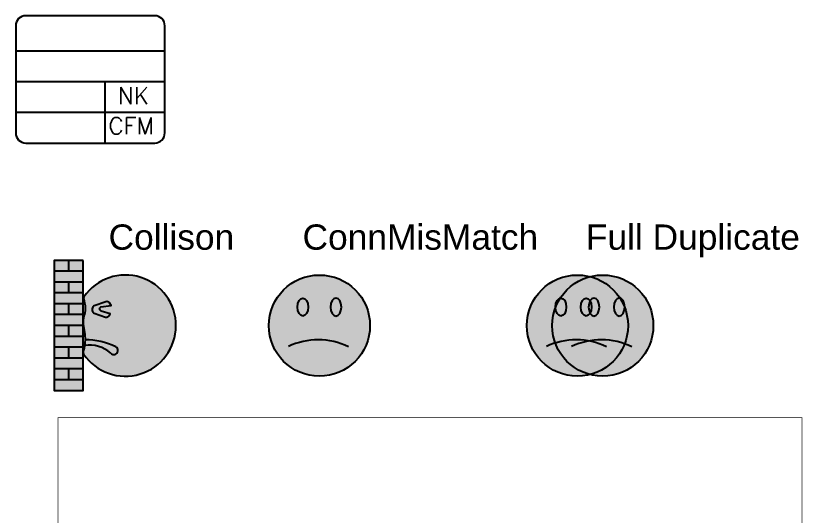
# Model space of a CAD drawing. Header units: inches. Extents: x -109 to 89, y -30 to 75.
# Drawn here: x -1.4 to 45.13, y 45.1 to 74.73 of the extents above; entities that cross this region are included whole.
import ezdxf
from ezdxf.enums import TextEntityAlignment as Align

# ---------------------------------------------------------------- set-up
doc = ezdxf.new("R2010")
doc.units = ezdxf.units.IN
doc.header["$LTSCALE"] = 0.25
doc.header["$MEASUREMENT"] = 0
for name, color, linetype in [('ANNO-TTLB', 7, 'Continuous'), ('ANNO-TTLB-TXT', 8, 'Continuous'), ('MAP_Collision', 1, 'Continuous'), ('MAP_ConnMisMatch', 93, 'Continuous'), ('MAP_FDuplicate', 5, 'Continuous')]:
    doc.layers.add(name, color=color, linetype=linetype)
doc.styles.add('AnnoText', font='calibri.ttf')
doc.styles.add('Level Block', font='arial.ttf', dxfattribs={"height": 1})
doc.styles.add('ROMANS', font='romans')

# ---------------------------------------------------------------- blocks, each defined once
blk = doc.blocks.new('MAP_Collision')
at = {"layer": 'MAP_Collision', "true_color": 0x991b1e}
h = blk.add_hatch(color=244, dxfattribs=at)
h.dxf.hatch_style = 1
h.paths.add_polyline_path([(-2.513654241674743, 3.866366074920833), (-4.232668671586268, 3.866366074920833), (-4.232668671586268, -3.852619927469291), (-2.513654241674744, -3.852619927469291)])
at = {"layer": 'MAP_Collision'}
h = blk.add_hatch(color=1, dxfattribs=at)
h.dxf.hatch_style = 1
edge = h.paths.add_edge_path()
edge.add_arc((-2.13260160208404, -3.060763300043878), 1.904940552539472, 48.61178834613794, 98.85140790081903)
edge.add_spline(control_points=[(-2.42571947159385, -1.17850921961189), (-2.445566877052331, -1.310635993970857), (-2.472685697013603, -1.442791026251588), (-2.501355682123251, -1.575872003150008)], knot_values=[2.928067099414403, 2.928067099414403, 2.928067099414403, 2.928067099414403, 3.332405835039845, 3.332405835039845, 3.332405835039845, 3.332405835039845], degree=3, periodic=0)
edge.add_arc((-2.358104877472849, -1.606732901144305), 0.1465373265485251, 167.9143075792442, 214.2691938740466)
edge.add_arc((-4.149893539917571e-08, 6.090548210213598e-08), 3.000000000000001, 214.269195304384, 505.144809000462)
edge.add_arc((-2.341548887008754, 1.630766209950918), 0.1465373265485247, 145.1448084988915, 209.2353918455125)
edge.add_spline(control_points=[(-2.46942028271693, 1.559197088195973), (-2.412984123200459, 1.252628044629319), (-2.313884708623945, 0.9590260547262517), (-2.602602600476132, 0.204911071964782), (-2.40077789912913, -0.3928037883600572), (-2.392601094713442, -0.7738314788185245), (-2.394449607426858, -0.8436975419709216)], knot_values=[0.08089178192459497, 0.08089178192459497, 0.08089178192459497, 0.08089178192459497, 0.8170075876304382, 1.429526355151689, 2.374166748262039, 2.587021136441348, 2.587021136441348, 2.587021136441348, 2.587021136441348], degree=3, periodic=0)
edge.add_arc((-2.378286021732217, -4.958006150313924), 4.114340358573602, 64.2109121489097, 90.22509261355111, ccw=False)
edge.add_arc((-0.6870676120737684, -1.475397748696187), 0.2429331387518743, -139.9892280427618, 66.0115792169475, ccw=False)
h.paths.add_polyline_path([(-1.175656310918539, 0.5066527932719862), (-1.844219571675513, 0.7293880497671781, -0.3228670920608401), (-1.967316198517366, 0.9001466193028389), (-1.967316198517366, 1.002873611799172, -0.3182999371821513), (-1.847040430659955, 1.172666366761647), (-1.152523301216414, 1.416902821858765, -0.3469282156259209), (-0.9415957532983399, 1.344722024811867), (-0.842901802704958, 1.191828231758905), (-1.44925425775196, 1.103625074700611, 0.7416471079662449), (-1.434017320188574, 0.8658500549080372), (-0.9131776738412898, 0.7001600211995651), (-0.9533480008573312, 0.6064794368764372, -0.389964416406805)], flags=16)
at = {"layer": 'MAP_Collision', "true_color": 0x000000}
h = blk.add_hatch(color=18, dxfattribs=at)
h.dxf.hatch_style = 1
h.paths.add_polyline_path([(-1.17565631091854, 0.5066527932719864, 0.3899644164068054), (-0.9533480008573313, 0.6064794368764371), (-0.9131776738412896, 0.7001600211995652), (-1.434017320188574, 0.8658500549080373, -0.7416471079662437), (-1.44925425775196, 1.103625074700611), (-0.8429018027049581, 1.191828231758905), (-0.9415957532983401, 1.344722024811867, 0.3469282156259209), (-1.152523301216415, 1.416902821858765), (-1.847040430659955, 1.172666366761647, 0.3182999371821513), (-1.967316198517366, 1.002873611799172), (-1.967316198517366, 0.9001466193028387, 0.3228670920608394), (-1.844219571675513, 0.7293880497671781)])
edge = h.paths.add_edge_path()
edge.add_spline(control_points=[(-2.394449607426858, -0.8436975419709216), (-2.397411387091386, -0.955640448061602), (-2.408978860540016, -1.067064782001737), (-2.42571947159385, -1.17850921961189)], knot_values=[2.587021136441348, 2.587021136441348, 2.587021136441348, 2.587021136441348, 2.928067099414403, 2.928067099414403, 2.928067099414403, 2.928067099414403], degree=3, periodic=0)
edge.add_arc((-2.132601602084039, -3.060763300043877), 1.904940552539472, 48.61178834613668, 98.85140790081738, ccw=False)
edge.add_arc((-0.6870676120737331, -1.475397748696218), 0.2429331387518744, 220.0107719572374, 422.1843036840373)
edge.add_arc((-2.378286021732216, -4.958006150313923), 4.114340358573602, 63.98497075197438, 90.22509261355103)
at = {"layer": 'MAP_Collision', "color": 18, "true_color": 0x000000}
for p, q in [((-3.373161456630505, 3.866366074920833), (-3.373161456630505, 3.223117241388323)), ((-2.513654241674743, 3.223117241388323), (-4.232668671586268, 3.223117241388323)), ((-2.513654241674743, 2.579868407855813), (-4.232668671586268, 2.579868407855813)), ((-3.373161456630505, 2.579868407855813), (-3.373161456630505, 1.936619574323302)), ((-2.513654241674743, 1.936619574323302), (-4.232668671586268, 1.936619574323302)), ((-2.513654241674743, 1.293370740790792), (-4.232668671586268, 1.293370740790792)), ((-3.373161456630506, 1.293370740790792), (-3.373161456630506, 0.6501219072582813)), ((-2.513654241674743, 0.6501219072582813), (-4.232668671586268, 0.6501219072582813)), ((-2.513654241674743, 0.006873073725770951), (-4.232668671586268, 0.006873073725770951)), ((-3.373161456630506, 0.006873073725770951), (-3.373161456630506, -0.6363757598067394)), ((-2.513654241674744, -0.6363757598067394), (-4.232668671586269, -0.6363757598067394)), ((-2.513654241674744, -1.27962459333925), (-4.232668671586269, -1.27962459333925)), ((-3.373161456630506, -1.27962459333925), (-3.373161456630506, -1.92287342687176)), ((-2.513654241674744, -1.92287342687176), (-4.232668671586269, -1.92287342687176)), ((-2.513654241674744, -2.566122260404271), (-4.232668671586269, -2.566122260404271)), ((-3.373161456630507, -2.566122260404271), (-3.373161456630507, -3.209371093936781)), ((-2.513654241674744, -3.209371093936781), (-4.23266867158627, -3.209371093936781))]:
    blk.add_line(p, q, dxfattribs=at)
blk.add_lwpolyline([(-2.513654241674743, 3.866366074920833), (-4.232668671586268, 3.866366074920833), (-4.232668671586268, -3.852619927469291), (-2.513654241674744, -3.852619927469291)], close=True, dxfattribs=at)
blk.add_lwpolyline([(-1.967316198517366, 1.002873611799172), (-1.967316198517366, 0.9001466193028386, 0.3228670920608393), (-1.844219571675513, 0.7293880497671781), (-1.17565631091854, 0.5066527932719864, 0.3899644164068051), (-0.9533480008573314, 0.606479436876437), (-0.9131776738412896, 0.7001600211995652), (-1.434017320188573, 0.8658500549080372, -0.7416471079662453), (-1.44925425775196, 1.103625074700611), (-0.842901802704958, 1.191828231758905), (-0.9415957532983402, 1.344722024811867, 0.3469282156259206), (-1.152523301216415, 1.416902821858765), (-1.847040430659955, 1.172666366761647, 0.3182999371821513)], format="xyb", close=True, dxfattribs=at)
for centre, radius, start, end in [((0, 0), 3, 214.2691938966653, 145.1448057462409), ((-2.341548887008754, 1.630766209950919), 0.146537326548525, 145.1447521449532, 209.235569393998), ((-2.378286021732215, -4.958006150313925), 4.114340358573603, 63.98497075196875, 90.22509261354858), ((-2.13260160208404, -3.060763300043877), 1.904940552539471, 48.61178834613648, 98.85140790081803), ((-0.6870676120737532, -1.475397748696194), 0.2429331387518744, 220.0107719572458, 62.18430368393497), ((-2.358104877455177, -1.606732901061771), 0.146537326548525, 167.8424291384939, 214.2691938935707)]:
    blk.add_arc(centre, radius, start, end, dxfattribs=at)
blk.add_open_spline([(-2.46942028271693, 1.559197088195973), (-2.412984123200459, 1.252628044629319), (-2.313884708623945, 0.9590260547262517), (-2.602602600476132, 0.204911071964782), (-2.315785869387703, -0.6445123198062587), (-2.433410917180296, -1.260484476467995), (-2.501355682123251, -1.575872003150008)], degree=3, knots=[0.08089178192459497, 0.08089178192459497, 0.08089178192459497, 0.08089178192459497, 0.8170075876304382, 1.429526355151689, 2.374166748262039, 3.332405835039845, 3.332405835039845, 3.332405835039845, 3.332405835039845], dxfattribs=at)
at = {"layer": 'MAP_Collision', "insert": (-0.9999999999999996, 6), "char_height": 1.5, "width": 2.450815053727929, "attachment_point": 1, "style": 'Level Block'}
blk.add_mtext('Collison', dxfattribs=at)
blk = doc.blocks.new('MAP_ConnMisMatch')
at = {"layer": 'MAP_ConnMisMatch'}
h = blk.add_hatch(color=256, dxfattribs=at)
h.dxf.hatch_style = 1
h.paths.add_polyline_path([(-3, 0, 1), (3, 0, 1)])
edge = h.paths.add_edge_path(flags=16)
edge.add_ellipse((-0.9817746372570788, 1.102379872781796), major_axis=(0, -0.5339934427413766), ratio=0.59818744236486, start_angle=0, end_angle=360)
edge = h.paths.add_edge_path(flags=16)
edge.add_ellipse((0.9817746372570806, 1.102379872781796), major_axis=(0, -0.5339934427413766), ratio=0.59818744236486, start_angle=0, end_angle=360, ccw=False)
at = {"layer": 'MAP_ConnMisMatch', "true_color": 0x000000}
h = blk.add_hatch(color=18, dxfattribs=at)
h.dxf.hatch_style = 1
edge = h.paths.add_edge_path()
edge.add_ellipse((-0.9817746372570788, 1.102379872781796), major_axis=(0, -0.5339934427413766), ratio=0.59818744236486, start_angle=0, end_angle=360)
edge = h.paths.add_edge_path()
edge.add_ellipse((0.9817746372570806, 1.102379872781796), major_axis=(0, -0.5339934427413766), ratio=0.59818744236486, start_angle=0, end_angle=360, ccw=False)
at = {"layer": 'MAP_ConnMisMatch', "color": 250}
blk.add_circle((0, 0), 3, dxfattribs=at)
blk.add_arc((-0.07796322043800075, -4.958006150313925), 4.114340358573603, 63.98497075196875, 115.3964763974692, dxfattribs=at)
blk.add_ellipse((-0.9817746372570788, 1.102379872781796), major_axis=(0, -0.5339934427413766), ratio=0.59818744236486, dxfattribs=at)
at = {"layer": 'MAP_ConnMisMatch', "color": 250, "extrusion": (0, 0, -1)}
blk.add_ellipse((0.9817746372570806, 1.102379872781796), major_axis=(0, -0.5339934427413766), ratio=0.59818744236486, dxfattribs=at)
at = {"layer": 'MAP_ConnMisMatch', "insert": (-0.9999999999999996, 6), "char_height": 1.5, "width": 7.352445161183786, "attachment_point": 1, "style": 'Level Block'}
blk.add_mtext('ConnMisMatch', dxfattribs=at)
blk = doc.blocks.new('MAP_FDuplicate')
at = {"layer": 'MAP_FDuplicate'}
h = blk.add_hatch(color=256, dxfattribs=at)
h.dxf.hatch_style = 1
h.paths.add_polyline_path([(-4.5, 0, 1), (1.5, 0, 1)])
edge = h.paths.add_edge_path(flags=16)
edge.add_ellipse((-2.481774637257079, 1.102379872781796), major_axis=(0, -0.5339934427413766), ratio=0.59818744236486, start_angle=0, end_angle=360)
edge = h.paths.add_edge_path(flags=16)
edge.add_ellipse((-0.5182253627429194, 1.102379872781796), major_axis=(0, -0.5339934427413766), ratio=0.59818744236486, start_angle=0, end_angle=360, ccw=False)
h = blk.add_hatch(color=256, dxfattribs=at)
h.dxf.hatch_style = 1
h.paths.add_polyline_path([(-3, 0, 1), (3, 0, 1)])
edge = h.paths.add_edge_path(flags=16)
edge.add_ellipse((-0.9817746372570788, 1.102379872781796), major_axis=(0, -0.5339934427413766), ratio=0.59818744236486, start_angle=0, end_angle=360)
edge = h.paths.add_edge_path(flags=16)
edge.add_ellipse((0.9817746372570806, 1.102379872781796), major_axis=(0, -0.5339934427413766), ratio=0.59818744236486, start_angle=0, end_angle=360, ccw=False)
at = {"layer": 'MAP_FDuplicate', "true_color": 0x000000}
h = blk.add_hatch(color=18, dxfattribs=at)
h.dxf.hatch_style = 1
edge = h.paths.add_edge_path()
edge.add_ellipse((-2.481774637257079, 1.102379872781796), major_axis=(0, -0.5339934427413766), ratio=0.59818744236486, start_angle=0, end_angle=360)
edge = h.paths.add_edge_path()
edge.add_ellipse((-0.5182253627429194, 1.102379872781796), major_axis=(0, -0.5339934427413766), ratio=0.59818744236486, start_angle=0, end_angle=360, ccw=False)
h = blk.add_hatch(color=18, dxfattribs=at)
h.dxf.hatch_style = 1
edge = h.paths.add_edge_path()
edge.add_ellipse((-0.9817746372570788, 1.102379872781796), major_axis=(0, -0.5339934427413766), ratio=0.59818744236486, start_angle=0, end_angle=360)
edge = h.paths.add_edge_path()
edge.add_ellipse((0.9817746372570806, 1.102379872781796), major_axis=(0, -0.5339934427413766), ratio=0.59818744236486, start_angle=0, end_angle=360, ccw=False)
at = {"layer": 'MAP_FDuplicate', "color": 18, "true_color": 0x000000}
for centre in [(-1.5, 0), (0, 0)]:
    blk.add_circle(centre, 3, dxfattribs=at)
for centre in [(-1.577963220438001, -4.958006150313925), (-0.07796322043800075, -4.958006150313925)]:
    blk.add_arc(centre, 4.114340358573603, 63.98497075196875, 115.3964763974692, dxfattribs=at)
for centre in [(-2.481774637257079, 1.102379872781796), (-0.9817746372570788, 1.102379872781796)]:
    blk.add_ellipse(centre, major_axis=(0, -0.5339934427413766), ratio=0.59818744236486, dxfattribs=at)
at = {"layer": 'MAP_FDuplicate', "color": 18, "true_color": 0x000000, "extrusion": (0, 0, -1)}
for centre in [(-0.5182253627429194, 1.102379872781796), (0.9817746372570806, 1.102379872781796)]:
    blk.add_ellipse(centre, major_axis=(0, -0.5339934427413766), ratio=0.59818744236486, dxfattribs=at)
at = {"layer": 'MAP_FDuplicate', "insert": (-0.9999999999999996, 6), "char_height": 1.5, "width": 12.9304563129674, "attachment_point": 1, "style": 'Level Block'}
blk.add_mtext('Full Duplicate', dxfattribs=at)
blk = doc.blocks.new('Diffuser-Tag')
for p, q in [((-10.52353417985676, 6.100985460581448), (-1.679365455336922, 6.100985460581448)), ((-10.52353417985676, 4.274989050779611), (-1.679365455336921, 4.274989050779611)), ((-5.235416114142101, 4.274989050779611), (-5.235416114142101, 0.6229962311759367)), ((-10.52353417985676, 2.448992640977774), (-1.679365455336921, 2.448992640977774))]:
    blk.add_line(p, q)
blk.add_lwpolyline([(-9.923534179856762, 0.6229962311759367), (-2.279365455336921, 0.6229962311759367, 0.414213562373095), (-1.679365455336921, 1.222996231175937), (-1.679365455336921, 7.576397820494702, 0.414213562373095), (-2.279365455336921, 8.176397820494701), (-9.923534179856762, 8.176397820494701, 0.414213562373095), (-10.52353417985676, 7.576397820494702), (-10.52353417985676, 1.222996231175937, 0.414213562373095)], format="xyb", close=True)
at = {"char_height": 1, "attachment_point": 1, "style": 'ROMANS'}
for s, insert, width in [('NK', (-4.457274231475714, 3.938492640647216), 2.650832874023582), ('CFM', (-5.022406842739549, 2.146903699285728), 5.809270975787513)]:
    blk.add_mtext(s, dxfattribs=dict(at, insert=insert, width=width))
at = {"style": 'ROMANS'}
for tag, p in [('ATTR-1', (-6.101449817596841, 7.138691640538075)), ('ATTR-2', (-6.101449817596841, 5.187987255680529)), ('ATTR-3', (-7.879475146999432, 3.361990845878692)), ('ATTR-4', (-7.879475146999432, 1.535994436076855))]:
    blk.add_attdef(tag, text='', height=1, dxfattribs=at).set_placement(p, align=Align.MIDDLE_CENTER)
blk = doc.blocks.new('TTLB_36x48')
at = {"layer": 'ANNO-TTLB', "const_width": 0.03515625}
blk.add_lwpolyline([(0.0441941738241594, 35.49960290276356), (44.17971946674781, 35.49960290276357), (44.17971946674781, 0.04419417382415939), (0.0441941738241594, 0.04419417382415936)], close=True, dxfattribs=at)
at = {"layer": 'ANNO-TTLB-TXT', "style": 'AnnoText'}
for tag, height, p in [('JOBNAME', 0.3125, (45.19328812580066, 15.61773349544225)), ('JOBADDRESS', 0.1875, (45.64191291864984, 15.61773349544225))]:
    blk.add_attdef(tag, text='', height=height, rotation=90, dxfattribs=at).set_placement(p, align=Align.MIDDLE_CENTER)
for tag, p in [('JOBNUMBER', (45.37443452372933, 3.824101395916131)), ('DETAILER', (45.37443452372933, 3.574101395916131))]:
    blk.add_attdef(tag, text='', height=0.09375, dxfattribs=at).set_placement(p, align=Align.BOTTOM_LEFT)

msp = doc.modelspace()

# ---------------------------------------------------------------- block references
for name, p in [('Diffuser-Tag', (9.119293555411446, 66.55246461306899)), ('MAP_Collision', (5.103420006153968, 56.34884407632285)), ('MAP_ConnMisMatch', (16.6088601379965, 56.34884407632285)), ('MAP_FDuplicate', (33.41322209906487, 56.34884407632284)), ('TTLB_36x48', (1.05767469185885, 15.38282783465577))]:
    msp.add_blockref(name, p)

doc.saveas('drawing.dxf')
